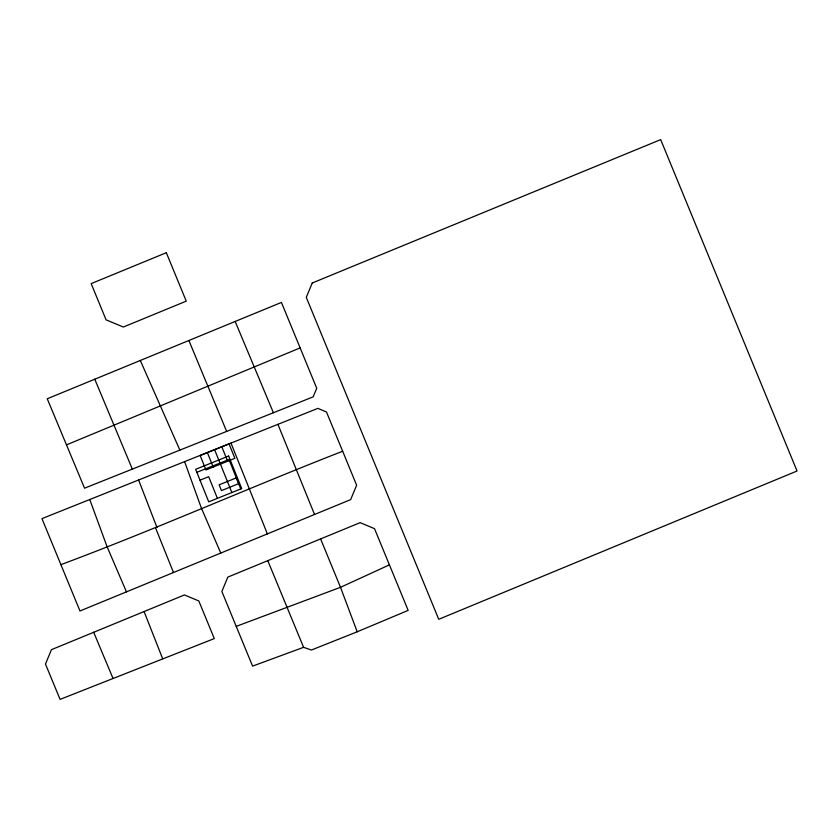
<?xml version="1.0" encoding="UTF-8"?>
<svg xmlns="http://www.w3.org/2000/svg" width="839" height="839" viewBox="0 0 839 839"><rect width="100%" height="100%" fill="white"/><g stroke="black" fill="none" stroke-linecap="round" stroke-linejoin="round"><path stroke-width="1.26" d="M389.411 564.857L340.508 587.31L236.22 626.376L221.863 591.453L227.841 577.096L360.13 522.645L374.519 528.664L408.163 610.393L357.204 631.788L311.447 650.015L303.592 647.33L252.57 666.114L236.22 626.376M60.859 564.668C155.75 529.231 248.313 488.067 342.658 451.225L356.638 485.236L350.66 499.625L79.978 610.981L41.95 518.628L317.897 408.362L326.486 412.012L342.658 451.225M66.491 444.869L300.142 347.902L281.422 302.428L47.246 398.766L84.561 488.193L313.125 396.868L316.743 388.3L300.142 347.902M93.685 632.291L184.423 594.945L198.812 600.955L214.291 638.584L60.083 699.38L45.474 664.058L51.452 649.669L93.685 632.291L112.908 678.174M200.018 480.181L208.68 476.688L217.416 498.356M196.85 472.326L228.974 459.499L240.772 488.948M140.312 360.487L179.871 450.103M220.772 553.079L201.402 508.161L184.611 461.628M126.458 591.862L107.109 546.787L89.763 499.541M235.161 321.463L273.409 412.725M94.776 379.207L132.342 469.106M188.88 340.487L226.656 431.414M303.592 647.33L267.777 560.651M320.603 538.911L340.508 587.31L357.204 631.788M277.929 424.345L314.531 514.485M221.821 446.788L227.642 461.23M214.606 449.694L231.858 492.535M207.38 452.609L213.2 467.05M155.614 528.035L173.495 572.513M230.987 443.097L267.368 533.898M144.088 611.547L162.651 658.73M138.603 480.002L156.977 527.511M312.255 282.995L306.277 297.352L438.745 619.297L797.05 471.004L660.681 139.62L312.255 282.995M166.321 252.717L91.168 283.613L106.081 319.837L123.343 327.032L186.258 301.149L166.321 252.717M229.047 443.873L200.154 455.514L205.975 469.966L234.868 458.325L229.047 443.873M228.628 456.038L195.644 469.326L208.743 501.848L241.726 488.56L228.628 456.038M236.462 477.831L219.126 484.816L221.454 490.595L238.79 483.61L236.462 477.831"/></g></svg>
